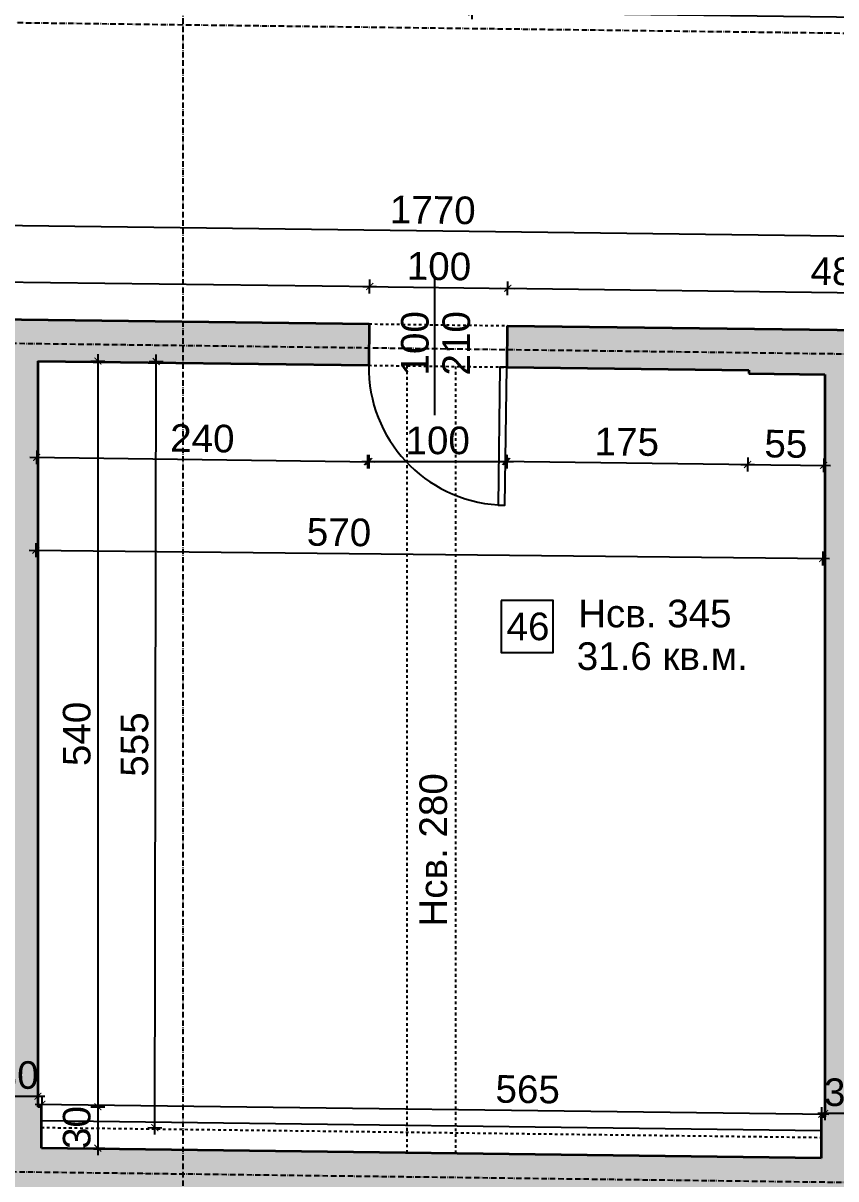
# Model space of a CAD drawing. Header units: inches. Extents: x -72385 to 39588, y -6525 to 66685.
# Drawn here: x -46551 to -45962, y 29232 to 30069 of the extents above; entities that cross this region are included whole.
import ezdxf

# ---------------------------------------------------------------- set-up
doc = ezdxf.new("R2010")
doc.units = ezdxf.units.IN
doc.header["$MEASUREMENT"] = 0
doc.linetypes.add('DashDot', pattern=[0.6, 0.4, -0.1, 0, -0.1])
doc.linetypes.add('Hidden', pattern=[0.4, 0.2, -0.2])
for name, color, linetype, lineweight in [('Врати', 251, 'Continuous', 25), ('Изгледни линии', 253, 'Continuous', 25), ('Линия на разрез', 252, 'DashDot', 25), ('Надписи Hсв', 252, 'Continuous', 25), ('Надписи врати', 252, 'Continuous', 25), ('Надписи коти външни', 252, 'Continuous', 25), ('Надписи коти вътрешни', 252, 'Continuous', 25), ('Надписи номера на пом.', 252, 'Continuous', 25), ('Надписи площ', 252, 'Continuous', 25), ('Оси', 252, 'DashDot', 25), ('Пунктир', 253, 'Hidden', 25), ('Разрезни линии', 7, 'Continuous', 35), ('Щрих стени', 254, 'Continuous', 25)]:
    doc.layers.add(name, color=color, linetype=linetype, lineweight=lineweight)
doc.styles.add('Arial Regular', font='arial.ttf')
doc.styles.get("Standard").update_dxf_attribs({"font": 'arial.ttf'})
doc.dimstyles.new('Annotative', dxfattribs={"dimscale": 0, "dimtxt": 20, "dimasz": 5, "dimexe": 5, "dimexo": 5, "dimgap": 5, "dimtad": 1, "dimdec": 0, "dimzin": 0, "dimdsep": 46, "dimtxsty": 'Standard', "dimblk": 'ARCHTICK', "dimcen": 5, "dimdle": 5, "dimadec": 0, "dimazin": 0, "dimtfac": 1, "dimtdec": 0, "dimtofl": 0, "dimtmove": 0, "dimatfit": 3, "dimldrblk": 'ARCHTICK', "dimfxl": 5, "dimfxlon": 1, "dimtolj": 1, "dimtzin": 0, "dimarcsym": 1})

# ---------------------------------------------------------------- blocks, each defined once
blk = doc.blocks.new('_ArchTick')
at = {"color": 0, "linetype": 'ByBlock', "const_width": 0.15}
blk.add_lwpolyline([(-0.5, -0.5), (0.5, 0.5)], dxfattribs=at)
blk = doc.blocks.new('*D8144')
at = {"layer": 'Defpoints', "color": 0, "ltscale": 50, "transparency": 16777216}
for p in [(-45971.93, 29278.39), (-46537.34, 29253.76), (-45972.34, 29246.57)]:
    blk.add_point(p, dxfattribs=at)
at = {"layer": 'Надписи коти вътрешни', "color": 0, "lineweight": -2, "ltscale": 50, "transparency": 16777216}
for p, q in [((-46541.93, 29285.65), (-45966.93, 29278.33)), ((-46537, 29280.59), (-46536.87, 29290.59)), ((-45972, 29273.39), (-45971.87, 29283.39))]:
    blk.add_line(p, q, dxfattribs=at)
at = {"layer": 'Надписи коти вътрешни', "color": 0, "lineweight": -2, "ltscale": 50, "transparency": 16777216, "xscale": 5, "yscale": 5, "zscale": 5}
for p, rotation in [((-46536.93, 29285.59), 179.2706286525459), ((-45971.93, 29278.39), 359.2706286525458)]:
    blk.add_blockref('_ArchTick', p, dxfattribs=dict(at, rotation=rotation))
at = {"layer": 'Надписи коти вътрешни', "color": 0, "ltscale": 50, "transparency": 16777216, "insert": (-46185.01, 29296.32), "char_height": 20, "attachment_point": 5, "rotation": 359.27063}
blk.add_mtext('\\A1;565', dxfattribs=at)
blk = doc.blocks.new('*D8143')
at = {"layer": 'Defpoints', "color": 0, "ltscale": 50, "transparency": 16777216}
for p in [(-46539.84, 29824.6), (-45969.84, 29818.55), (-45971.3, 29680.86)]:
    blk.add_point(p, dxfattribs=at)
at = {"layer": 'Надписи коти вътрешни', "color": 0, "lineweight": -2, "ltscale": 50, "transparency": 16777216}
for p, q in [((-46546.3, 29686.97), (-45966.3, 29680.81)), ((-46541.25, 29691.91), (-46541.35, 29681.91)), ((-45971.25, 29685.86), (-45971.35, 29675.86))]:
    blk.add_line(p, q, dxfattribs=at)
at = {"layer": 'Надписи коти вътрешни', "color": 0, "lineweight": -2, "ltscale": 50, "transparency": 16777216, "xscale": 5, "yscale": 5, "zscale": 5}
for p, rotation in [((-46541.3, 29686.91), 179.3917847121564), ((-45971.3, 29680.86), 359.3917847121564)]:
    blk.add_blockref('_ArchTick', p, dxfattribs=dict(at, rotation=rotation))
at = {"layer": 'Надписи коти вътрешни', "color": 0, "ltscale": 50, "transparency": 16777216, "insert": (-46321.73, 29699.8), "char_height": 20, "attachment_point": 5, "rotation": 359.39178}
blk.add_mtext('\\A1;570', dxfattribs=at)
blk = doc.blocks.new('*D4278')
at = {"layer": 'Defpoints', "color": 0, "ltscale": 50, "transparency": 16777216}
for p in [(-46539.84, 29823.84), (-46300.22, 29820.79), (-46301.11, 29751.08)]:
    blk.add_point(p, dxfattribs=at)
at = {"layer": 'Надписи коти вътрешни', "color": 0, "lineweight": -2, "ltscale": 50, "transparency": 16777216}
for p, q in [((-46545.72, 29754.19), (-46296.11, 29751.01)), ((-46540.66, 29759.13), (-46540.79, 29749.13)), ((-46301.04, 29756.08), (-46301.17, 29746.08))]:
    blk.add_line(p, q, dxfattribs=at)
at = {"layer": 'Надписи коти вътрешни', "color": 0, "lineweight": -2, "ltscale": 50, "transparency": 16777216, "xscale": 5, "yscale": 5, "zscale": 5}
for p, rotation in [((-46540.72, 29754.13), 179.2706286525375), ((-46301.11, 29751.08), 359.2706286525375)]:
    blk.add_blockref('_ArchTick', p, dxfattribs=dict(at, rotation=rotation))
at = {"layer": 'Надписи коти вътрешни', "color": 0, "ltscale": 50, "transparency": 16777216, "insert": (-46420.72, 29767.81), "char_height": 20, "attachment_point": 5, "rotation": 359.27063}
blk.add_mtext('\\A1;240', dxfattribs=at)
blk = doc.blocks.new('*D212')
at = {"layer": 'Defpoints', "color": 0, "ltscale": 50, "transparency": 16777216}
for p in [(-46200.22, 29819.51), (-46024.84, 29817.28), (-46025.71, 29748.97)]:
    blk.add_point(p, dxfattribs=at)
at = {"layer": 'Надписи коти вътрешни', "color": 0, "lineweight": -2, "ltscale": 50, "transparency": 16777216}
for p, q in [((-46201.03, 29756.2), (-46201.15, 29746.2)), ((-46025.64, 29753.97), (-46025.77, 29743.97)), ((-46206.09, 29751.27), (-46020.71, 29748.91))]:
    blk.add_line(p, q, dxfattribs=at)
at = {"layer": 'Надписи коти вътрешни', "color": 0, "lineweight": -2, "ltscale": 50, "transparency": 16777216, "xscale": 5, "yscale": 5, "zscale": 5}
for p, rotation in [((-46201.09, 29751.2), 179.2706286525367), ((-46025.71, 29748.97), 359.2706286525367)]:
    blk.add_blockref('_ArchTick', p, dxfattribs=dict(at, rotation=rotation))
at = {"layer": 'Надписи коти вътрешни', "color": 0, "ltscale": 50, "transparency": 16777216, "insert": (-46113.2, 29765.3), "char_height": 20, "attachment_point": 5, "rotation": 359.27063}
blk.add_mtext('\\A1;175', dxfattribs=at)
blk = doc.blocks.new('*D4279')
at = {"layer": 'Defpoints', "color": 0, "ltscale": 50, "transparency": 16777216}
for p in [(-46024.84, 29814.78), (-45969.84, 29814.08), (-45970.67, 29748.3)]:
    blk.add_point(p, dxfattribs=at)
at = {"layer": 'Надписи коти вътрешни', "color": 0, "lineweight": -2, "ltscale": 50, "transparency": 16777216}
for p, q in [((-46025.61, 29754), (-46025.74, 29744)), ((-45970.61, 29753.3), (-45970.74, 29743.3)), ((-46030.67, 29749.07), (-45965.68, 29748.24))]:
    blk.add_line(p, q, dxfattribs=at)
at = {"layer": 'Надписи коти вътрешни', "color": 0, "lineweight": -2, "ltscale": 50, "transparency": 16777216, "xscale": 5, "yscale": 5, "zscale": 5}
for p, rotation in [((-46025.67, 29749), 179.2706286525388), ((-45970.67, 29748.3), 359.2706286525388)]:
    blk.add_blockref('_ArchTick', p, dxfattribs=dict(at, rotation=rotation))
at = {"layer": 'Надписи коти вътрешни', "color": 0, "ltscale": 50, "transparency": 16777216, "insert": (-45997.98, 29763.82), "char_height": 20, "attachment_point": 5, "rotation": 359.27063}
blk.add_mtext('\\A1;55', dxfattribs=at)
blk = doc.blocks.new('*D213')
at = {"layer": 'Defpoints', "color": 0, "ltscale": 50, "transparency": 16777216}
for p in [(-46300.22, 29820.79), (-46200.22, 29819.51), (-46200.22, 29751.07)]:
    blk.add_point(p, dxfattribs=at)
at = {"layer": 'Надписи коти вътрешни', "color": 0, "lineweight": -2, "ltscale": 50, "transparency": 16777216}
for p, q in [((-46300.22, 29756.07), (-46300.22, 29746.07)), ((-46200.22, 29756.07), (-46200.22, 29746.07)), ((-46305.22, 29751.07), (-46195.22, 29751.07))]:
    blk.add_line(p, q, dxfattribs=at)
at = {"layer": 'Надписи коти вътрешни', "color": 0, "lineweight": -2, "ltscale": 50, "transparency": 16777216, "xscale": 5, "yscale": 5, "zscale": 5, "rotation": 180}
blk.add_blockref('_ArchTick', (-46300.22, 29751.07), dxfattribs=at)
at = {"layer": 'Надписи коти вътрешни', "color": 0, "lineweight": -2, "ltscale": 50, "transparency": 16777216, "xscale": 5, "yscale": 5, "zscale": 5}
blk.add_blockref('_ArchTick', (-46200.22, 29751.07), dxfattribs=at)
at = {"layer": 'Надписи коти вътрешни', "color": 0, "ltscale": 50, "transparency": 16777216, "insert": (-46250.22, 29766.28), "char_height": 20, "attachment_point": 5}
blk.add_mtext('\\A1;100', dxfattribs=at)
blk = doc.blocks.new('*D216')
at = {"layer": 'Defpoints', "color": 0, "ltscale": 50, "transparency": 16777216}
for p in [(-46539.84, 29823.84), (-46539.84, 29283.79), (-46496.42, 29283.79)]:
    blk.add_point(p, dxfattribs=at)
at = {"layer": 'Надписи коти вътрешни', "color": 0, "lineweight": -2, "ltscale": 50, "transparency": 16777216}
for p, q in [((-46496.42, 29828.84), (-46496.42, 29278.79)), ((-46501.42, 29823.84), (-46491.42, 29823.84)), ((-46501.42, 29283.79), (-46491.42, 29283.79))]:
    blk.add_line(p, q, dxfattribs=at)
at = {"layer": 'Надписи коти вътрешни', "color": 0, "lineweight": -2, "ltscale": 50, "transparency": 16777216, "xscale": 5, "yscale": 5, "zscale": 5}
for p, rotation in [((-46496.42, 29823.84), 90), ((-46496.42, 29283.79), 270)]:
    blk.add_blockref('_ArchTick', p, dxfattribs=dict(at, rotation=rotation))
at = {"layer": 'Надписи коти вътрешни', "color": 0, "ltscale": 50, "transparency": 16777216, "insert": (-46511.63, 29553.82), "char_height": 20, "attachment_point": 5, "rotation": 90}
blk.add_mtext('\\A1;540', dxfattribs=at)
blk = doc.blocks.new('*D217')
at = {"layer": 'Defpoints', "color": 0, "ltscale": 50, "transparency": 16777216}
for p in [(-46537.34, 29283.76), (-46537.34, 29253.76), (-46496.42, 29253.76)]:
    blk.add_point(p, dxfattribs=at)
at = {"layer": 'Надписи коти вътрешни', "color": 0, "lineweight": -2, "ltscale": 50, "transparency": 16777216}
for p, q in [((-46501.42, 29283.76), (-46491.42, 29283.76)), ((-46496.42, 29288.76), (-46496.42, 29248.76)), ((-46501.42, 29253.76), (-46491.42, 29253.76))]:
    blk.add_line(p, q, dxfattribs=at)
at = {"layer": 'Надписи коти вътрешни', "color": 0, "lineweight": -2, "ltscale": 50, "transparency": 16777216, "xscale": 5, "yscale": 5, "zscale": 5}
for p, rotation in [((-46496.42, 29283.76), 90), ((-46496.42, 29253.76), 270)]:
    blk.add_blockref('_ArchTick', p, dxfattribs=dict(at, rotation=rotation))
at = {"layer": 'Надписи коти вътрешни', "color": 0, "ltscale": 50, "transparency": 16777216, "insert": (-46511.64, 29268.76), "char_height": 20, "attachment_point": 5, "rotation": 90}
blk.add_mtext('\\A1;30', dxfattribs=at)
blk = doc.blocks.new('*D220')
at = {"layer": 'Defpoints', "color": 0, "ltscale": 50, "transparency": 16777216}
for p in [(-46536.47, 29823.7), (-46454.22, 29823.57), (-46537.34, 29268.76)]:
    blk.add_point(p, dxfattribs=at)
at = {"layer": 'Надписи коти вътрешни', "color": 0, "lineweight": -2, "ltscale": 50, "transparency": 16777216}
for p, q in [((-46455.1, 29263.63), (-46454.22, 29828.57)), ((-46459.22, 29823.58), (-46449.22, 29823.57)), ((-46460.1, 29268.64), (-46450.1, 29268.62))]:
    blk.add_line(p, q, dxfattribs=at)
at = {"layer": 'Надписи коти вътрешни', "color": 0, "lineweight": -2, "ltscale": 50, "transparency": 16777216, "xscale": 5, "yscale": 5, "zscale": 5}
for p, rotation in [((-46454.22, 29823.57), 89.9100498251052), ((-46455.1, 29268.63), 269.9100498251052)]:
    blk.add_blockref('_ArchTick', p, dxfattribs=dict(at, rotation=rotation))
at = {"layer": 'Надписи коти вътрешни', "color": 0, "ltscale": 50, "transparency": 16777216, "insert": (-46469.83, 29546.13), "char_height": 20, "attachment_point": 5, "rotation": 89.91005}
blk.add_mtext('\\A1;555', dxfattribs=at)
blk = doc.blocks.new('*D4010')
at = {"layer": 'Defpoints', "color": 0, "ltscale": 50, "transparency": 16777216}
for p in [(-46299.49, 29877.88), (-46869.84, 29858.04), (-46299.84, 29850.78)]:
    blk.add_point(p, dxfattribs=at)
at = {"layer": 'Надписи коти вътрешни', "color": 0, "lineweight": -2, "ltscale": 50, "transparency": 16777216}
for p, q in [((-46869.56, 29880.13), (-46869.43, 29890.13)), ((-46874.49, 29885.2), (-46294.49, 29877.81)), ((-46299.56, 29872.88), (-46299.43, 29882.88))]:
    blk.add_line(p, q, dxfattribs=at)
at = {"layer": 'Надписи коти вътрешни', "color": 0, "lineweight": -2, "ltscale": 50, "transparency": 16777216, "xscale": 5, "yscale": 5, "zscale": 5}
for p, rotation in [((-46869.49, 29885.13), 179.2706286525353), ((-46299.49, 29877.88), 359.2706286525353)]:
    blk.add_blockref('_ArchTick', p, dxfattribs=dict(at, rotation=rotation))
at = {"layer": 'Надписи коти вътрешни', "color": 0, "ltscale": 50, "transparency": 16777216, "insert": (-46584.3, 29896.72), "char_height": 20, "attachment_point": 5, "rotation": 359.27063}
blk.add_mtext('\\A1;570', dxfattribs=at)
blk = doc.blocks.new('*D226')
at = {"layer": 'Defpoints', "color": 0, "ltscale": 50, "transparency": 16777216}
for p in [(-46199.49, 29876.6), (-46299.84, 29850.78), (-46199.84, 29849.51)]:
    blk.add_point(p, dxfattribs=at)
at = {"layer": 'Надписи коти вътрешни', "color": 0, "lineweight": -2, "ltscale": 50, "transparency": 16777216}
for p, q in [((-46304.49, 29877.94), (-46194.49, 29876.54)), ((-46299.56, 29872.88), (-46299.43, 29882.88)), ((-46199.56, 29871.6), (-46199.43, 29881.6))]:
    blk.add_line(p, q, dxfattribs=at)
at = {"layer": 'Надписи коти вътрешни', "color": 0, "lineweight": -2, "ltscale": 50, "transparency": 16777216, "xscale": 5, "yscale": 5, "zscale": 5}
for p, rotation in [((-46299.49, 29877.88), 179.270628652538), ((-46199.49, 29876.6), 359.270628652538)]:
    blk.add_blockref('_ArchTick', p, dxfattribs=dict(at, rotation=rotation))
at = {"layer": 'Надписи коти вътрешни', "color": 0, "ltscale": 50, "transparency": 16777216, "insert": (-46249.3, 29892.45), "char_height": 20, "attachment_point": 5, "rotation": 359.27063}
blk.add_mtext('\\A1;100', dxfattribs=at)
blk = doc.blocks.new('*D4008')
at = {"layer": 'Defpoints', "color": 0, "ltscale": 50, "transparency": 16777216}
for p in [(-45714.49, 29870.43), (-46199.84, 29849.51), (-45714.84, 29843.34)]:
    blk.add_point(p, dxfattribs=at)
at = {"layer": 'Надписи коти вътрешни', "color": 0, "lineweight": -2, "ltscale": 50, "transparency": 16777216}
for p, q in [((-46199.56, 29871.6), (-46199.43, 29881.6)), ((-46204.49, 29876.67), (-45709.49, 29870.37)), ((-45714.56, 29865.43), (-45714.43, 29875.43))]:
    blk.add_line(p, q, dxfattribs=at)
at = {"layer": 'Надписи коти вътрешни', "color": 0, "lineweight": -2, "ltscale": 50, "transparency": 16777216, "xscale": 5, "yscale": 5, "zscale": 5}
for p, rotation in [((-46199.49, 29876.6), 179.2706286525393), ((-45714.49, 29870.43), 359.2706286525394)]:
    blk.add_blockref('_ArchTick', p, dxfattribs=dict(at, rotation=rotation))
at = {"layer": 'Надписи коти вътрешни', "color": 0, "ltscale": 50, "transparency": 16777216, "insert": (-45956.8, 29888.73), "char_height": 20, "attachment_point": 5, "rotation": 359.27063}
blk.add_mtext('\\A1;485', dxfattribs=at)
blk = doc.blocks.new('*D4292')
at = {"layer": 'Defpoints', "color": 0, "ltscale": 50, "transparency": 16777216}
for p in [(-47138.97, 29929.28), (-47139.84, 29861.48), (-45369.84, 29838.94)]:
    blk.add_point(p, dxfattribs=at)
at = {"layer": 'Надписи коти вътрешни', "color": 0, "lineweight": -2, "ltscale": 50, "transparency": 16777216}
for p, q in [((-45363.97, 29906.68), (-47143.97, 29929.34)), ((-47139.04, 29924.28), (-47138.91, 29934.28)), ((-45369.04, 29901.75), (-45368.91, 29911.75))]:
    blk.add_line(p, q, dxfattribs=at)
at = {"layer": 'Надписи коти вътрешни', "color": 0, "lineweight": -2, "ltscale": 50, "transparency": 16777216, "xscale": 5, "yscale": 5, "zscale": 5}
for p, rotation in [((-47138.97, 29929.28), 179.2706286525399), ((-45368.97, 29906.75), 359.2706286525399)]:
    blk.add_blockref('_ArchTick', p, dxfattribs=dict(at, rotation=rotation))
at = {"layer": 'Надписи коти вътрешни', "color": 0, "ltscale": 50, "transparency": 16777216, "insert": (-46253.78, 29933.22), "char_height": 20, "attachment_point": 5, "rotation": 359.27063}
blk.add_mtext('\\A1;1770', dxfattribs=at)
blk = doc.blocks.new('*D3999')
at = {"layer": 'Defpoints', "color": 0, "ltscale": 50, "transparency": 16777216}
for p in [(-46224.84, 30119.85), (-45704.84, 30113.23), (-45705.39, 30069.95)]:
    blk.add_point(p, dxfattribs=at)
at = {"layer": 'Надписи коти вътрешни', "color": 0, "lineweight": -2, "ltscale": 50, "transparency": 16777216}
for p, q in [((-46225.32, 30081.57), (-46225.45, 30071.57)), ((-46230.39, 30076.63), (-45700.39, 30069.89)), ((-45705.32, 30074.95), (-45705.45, 30064.95))]:
    blk.add_line(p, q, dxfattribs=at)
at = {"layer": 'Надписи коти вътрешни', "color": 0, "lineweight": -2, "ltscale": 50, "transparency": 16777216, "xscale": 5, "yscale": 5, "zscale": 5}
for p, rotation in [((-46225.39, 30076.57), 179.2706286525394), ((-45705.39, 30069.95), 359.2706286525394)]:
    blk.add_blockref('_ArchTick', p, dxfattribs=dict(at, rotation=rotation))
at = {"layer": 'Надписи коти вътрешни', "color": 0, "ltscale": 50, "transparency": 16777216, "insert": (-45965.19, 30088.47), "char_height": 20, "attachment_point": 5, "rotation": 359.27063}
blk.add_mtext('\\A1;520', dxfattribs=at)
blk = doc.blocks.new('*D5873')
at = {"layer": 'Defpoints', "color": 0, "ltscale": 50, "transparency": 16777216}
for p in [(-52317.34, 29292.34), (-40222.34, 29138.36), (-40227.84, 28705.9)]:
    blk.add_point(p, dxfattribs=at)
at = {"layer": 'Надписи коти външни', "color": 0, "lineweight": -2, "ltscale": 50, "transparency": 16777216}
for p, q in [((-52322.78, 28864.88), (-52322.91, 28854.88)), ((-52327.84, 28859.94), (-40222.84, 28705.84)), ((-40227.78, 28710.9), (-40227.91, 28700.9))]:
    blk.add_line(p, q, dxfattribs=at)
at = {"layer": 'Надписи коти външни', "color": 0, "lineweight": -2, "ltscale": 50, "transparency": 16777216, "xscale": 5, "yscale": 5, "zscale": 5}
for p, rotation in [((-52322.84, 28859.88), 179.2706286525475), ((-40227.84, 28705.9), 359.2706286525474)]:
    blk.add_blockref('_ArchTick', p, dxfattribs=dict(at, rotation=rotation))
at = {"layer": 'Надписи коти външни', "color": 0, "ltscale": 50, "transparency": 16777216, "insert": (-46275.15, 28798.1), "char_height": 20, "attachment_point": 5, "rotation": 359.27063}
blk.add_mtext('\\A1;12095', dxfattribs=at)
blk = doc.blocks.new('*D7118')
at = {"layer": 'Defpoints', "color": 0, "ltscale": 10, "transparency": 16777216}
for p in [(-46569.84, 29296.43), (-46539.84, 29296.45), (-46539.83, 29291.41)]:
    blk.add_point(p, dxfattribs=at)
at = {"layer": 'Надписи коти вътрешни', "color": 0, "lineweight": -2, "ltscale": 10, "transparency": 16777216}
for p, q in [((-46574.83, 29291.38), (-46534.83, 29291.42)), ((-46569.83, 29291.43), (-46569.83, 29286.39)), ((-46539.83, 29291.45), (-46539.83, 29286.41))]:
    blk.add_line(p, q, dxfattribs=at)
at = {"layer": 'Надписи коти вътрешни', "color": 0, "lineweight": -2, "ltscale": 10, "transparency": 16777216, "xscale": 5, "yscale": 5, "zscale": 5}
for p, rotation in [((-46569.83, 29291.39), 180.0477073747625), ((-46539.83, 29291.41), 0.04770737476249486)]:
    blk.add_blockref('_ArchTick', p, dxfattribs=dict(at, rotation=rotation))
at = {"layer": 'Надписи коти вътрешни', "color": 0, "ltscale": 10, "transparency": 16777216, "insert": (-46554.85, 29306.62), "char_height": 20, "attachment_point": 5, "rotation": 0.04771}
blk.add_mtext('\\A1;30', dxfattribs=at)
blk = doc.blocks.new('*D7119')
at = {"layer": 'Defpoints', "color": 0, "ltscale": 10, "transparency": 16777216}
for p in [(-45969.84, 29289.13), (-45939.84, 29289.13), (-45969.84, 29278.95)]:
    blk.add_point(p, dxfattribs=at)
at = {"layer": 'Надписи коти вътрешни', "color": 0, "lineweight": -2, "ltscale": 10, "transparency": 16777216}
for p, q in [((-45969.84, 29283.95), (-45969.84, 29273.95)), ((-45939.84, 29283.95), (-45939.84, 29273.95)), ((-45934.84, 29278.95), (-45974.84, 29278.95))]:
    blk.add_line(p, q, dxfattribs=at)
at = {"layer": 'Надписи коти вътрешни', "color": 0, "lineweight": -2, "ltscale": 10, "transparency": 16777216, "xscale": 5, "yscale": 5, "zscale": 5, "rotation": 180}
blk.add_blockref('_ArchTick', (-45969.84, 29278.95), dxfattribs=at)
at = {"layer": 'Надписи коти вътрешни', "color": 0, "lineweight": -2, "ltscale": 10, "transparency": 16777216, "xscale": 5, "yscale": 5, "zscale": 5}
blk.add_blockref('_ArchTick', (-45939.84, 29278.95), dxfattribs=at)
at = {"layer": 'Надписи коти вътрешни', "color": 0, "ltscale": 10, "transparency": 16777216, "insert": (-45954.84, 29294.16), "char_height": 20, "attachment_point": 5}
blk.add_mtext('\\A1;30', dxfattribs=at)

msp = doc.modelspace()

# ---------------------------------------------------------------- hatches: boundary and pattern name
at = {"layer": 'Щрих стени', "ltscale": 10}
h = msp.add_hatch(color=256, dxfattribs=at)
h.dxf.hatch_style = 1
h.paths.add_polyline_path([(-48629.84, 29910.45), (-48741.97, 29911.88), (-48742.35, 29881.88), (-48630.22, 29880.45)])
h.paths.add_polyline_path([(-48351.96, 29906.91), (-48469.84, 29908.41), (-48470.22, 29878.41), (-48417.34, 29877.74), (-48417.34, 29812.74), (-48399.84, 29812.51), (-48399.84, 29307.47), (-48402.34, 29307.51), (-48402.34, 29277.5), (-48434.84, 29277.92), (-48435.28, 29242.92), (-48335.28, 29241.65), (-48334.84, 29276.64), (-48367.34, 29277.06), (-48367.34, 29307.06), (-48369.84, 29307.09), (-48369.84, 29812.13), (-48352.34, 29811.91), (-48352.34, 29876.91)])
h.paths.add_polyline_path([(-48634.84, 29280.46), (-48734.84, 29281.74), (-48735.28, 29246.74), (-48635.28, 29245.47)])
h.paths.add_polyline_path([(-48034.84, 29272.82), (-48134.84, 29274.1), (-48135.28, 29239.1), (-48035.28, 29237.83)])
h.paths.add_polyline_path([(-47734.84, 29269.01), (-47767.34, 29269.42), (-47767.34, 29299.42), (-47769.84, 29299.45), (-47769.84, 29804.49), (-47752.34, 29804.27), (-47752.34, 29869.28), (-47751.96, 29899.27), (-47869.84, 29900.77), (-47870.22, 29870.78), (-47817.34, 29870.1), (-47817.34, 29805.1), (-47799.84, 29804.88), (-47799.84, 29299.84), (-47802.34, 29299.87), (-47802.34, 29269.86), (-47834.84, 29270.28), (-47835.28, 29235.28), (-47735.28, 29234.01)])
h.paths.add_polyline_path([(-48029.84, 29902.81), (-48141.97, 29904.24), (-48142.35, 29874.24), (-48030.22, 29872.81)])
h.paths.add_polyline_path([(-47409.84, 29894.92), (-47541.97, 29896.6), (-47542.35, 29866.6), (-47410.22, 29864.92)])
h.paths.add_polyline_path([(-47434.84, 29265.19), (-47534.84, 29266.46), (-47535.28, 29231.46), (-47435.28, 29230.19)])
h.paths.add_polyline_path([(-47104.84, 29260.99), (-47137.34, 29261.4), (-47137.34, 29291.4), (-47139.84, 29291.43), (-47139.84, 29831.48), (-46970.22, 29829.32), (-46969.84, 29859.31), (-47139.84, 29861.48), (-47139.84, 29877.29), (-47149.84, 29877.29), (-47149.84, 29861.61), (-47169.84, 29861.86), (-47169.84, 29891.86), (-47249.84, 29892.88), (-47250.22, 29862.88), (-47202.34, 29862.27), (-47202.34, 29832.27), (-47169.84, 29831.86), (-47169.84, 29291.82), (-47202.34, 29292.23), (-47202.34, 29262.23), (-47234.84, 29262.64), (-47235.28, 29227.64), (-47105.28, 29225.99)])
h.paths.add_polyline_path([(-46299.84, 29850.78), (-46869.84, 29858.04), (-46870.22, 29828.04), (-46599.84, 29824.6), (-46599.84, 29789.6), (-46569.84, 29789.22), (-46569.84, 29284.18), (-46572.34, 29284.21), (-46572.34, 29254.21), (-46604.84, 29254.62), (-46605.28, 29219.62), (-45905.28, 29210.71), (-45904.84, 29245.71), (-45937.34, 29246.12), (-45937.34, 29276.12), (-45939.84, 29276.16), (-45939.84, 29813.7), (-45864.84, 29812.74), (-45864.84, 29815.24), (-45715.22, 29813.34), (-45714.84, 29843.34), (-46199.84, 29849.51), (-46200.22, 29819.51), (-46024.84, 29817.28), (-46024.84, 29814.78), (-45969.84, 29814.08), (-45969.84, 29276.54), (-45972.34, 29276.57), (-45972.34, 29246.57), (-46537.34, 29253.76), (-46537.34, 29283.76), (-46539.84, 29283.79), (-46539.84, 29823.84), (-46300.22, 29820.79)])
h.paths.add_polyline_path([(-46804.84, 29257.17), (-46837.34, 29257.58), (-46837.34, 29277.58), (-46872.34, 29278.03), (-46872.34, 29258.03), (-46904.84, 29258.44), (-46905.28, 29223.44), (-46805.28, 29222.17)])
h.paths.add_polyline_path([(-45604.84, 29241.89), (-45637.34, 29242.3), (-45637.34, 29262.3), (-45672.34, 29262.75), (-45672.34, 29242.75), (-45704.84, 29243.16), (-45705.28, 29208.17), (-45605.28, 29206.89)])
h.paths.add_polyline_path([(-45304.84, 29238.07), (-45337.34, 29238.48), (-45337.34, 29268.49), (-45339.84, 29268.52), (-45339.84, 29458.53), (-45369.84, 29458.53), (-45369.84, 29268.9), (-45372.34, 29268.93), (-45372.34, 29238.93), (-45404.84, 29239.34), (-45405.28, 29204.35), (-45305.28, 29203.07)])
h.paths.add_polyline_path([(-45319.84, 29838.31), (-45339.84, 29838.56), (-45339.84, 29893.95), (-45369.84, 29893.95), (-45369.84, 29838.94), (-45614.84, 29842.06), (-45615.22, 29812.07), (-45369.84, 29808.94), (-45369.84, 29558.54), (-45339.84, 29558.54), (-45339.84, 29808.56), (-45319.84, 29808.31)])
h.paths.add_polyline_path([(-45339.84, 30164.51), (-45369.84, 30164.51), (-45369.84, 30138.97), (-45604.46, 30141.96), (-45604.84, 30111.96), (-45369.84, 30108.97), (-45369.84, 30053.96), (-45339.84, 30053.96)])
h.paths.add_polyline_path([(-45704.46, 30143.23), (-45939.84, 30146.23), (-45939.84, 30416.25), (-45914.84, 30415.93), (-45914.84, 30490.94), (-45939.84, 30491.25), (-45939.84, 30631.27), (-45899.84, 30630.76), (-45899.84, 30840.77), (-45939.84, 30841.28), (-45939.84, 30981.29), (-45937.34, 30981.26), (-45937.34, 31011.27), (-45924.84, 31011.11), (-45924.39, 31046.1), (-45937.34, 31046.27), (-45937.34, 31066.27), (-45972.34, 31066.72), (-45972.34, 31046.71), (-46129.84, 31048.72), (-46129.84, 31068.72), (-46159.84, 31069.1), (-46159.84, 31049.1), (-46349.84, 31051.52), (-46349.84, 31071.52), (-46379.84, 31071.9), (-46379.84, 31051.9), (-46537.34, 31053.91), (-46537.34, 31073.91), (-46572.34, 31074.35), (-46572.34, 31054.35), (-46604.39, 31054.76), (-46604.84, 31019.76), (-46572.34, 31019.35), (-46572.34, 31004.35), (-45969.84, 30996.68), (-45969.84, 30444.13), (-46129.84, 30446.17), (-46129.84, 30841.2), (-46619.46, 30847.43), (-46619.84, 30817.44), (-46569.84, 30816.8), (-46569.84, 30526.78), (-46579.84, 30526.9), (-46579.84, 30486.9), (-46604.84, 30487.22), (-46604.84, 30467.22), (-46839.84, 30470.21), (-46839.84, 30820.24), (-46779.84, 30819.47), (-46779.46, 30849.47), (-46869.84, 30850.62), (-46869.84, 30470.59), (-46954.84, 30471.67), (-46954.84, 30309.16), (-46924.84, 30309.16), (-46924.84, 30441.29), (-46569.84, 30436.77), (-46569.84, 30154.25), (-46799.46, 30157.17), (-46799.84, 30127.17), (-46504.84, 30123.42), (-46504.46, 30153.41), (-46539.84, 30153.86), (-46539.84, 30816.42), (-46379.84, 30814.38), (-46379.84, 30151.83), (-46404.46, 30152.14), (-46404.84, 30122.14), (-46324.84, 30121.12), (-46324.46, 30151.12), (-46349.84, 30151.45), (-46349.84, 30418.97), (-45969.84, 30414.13), (-45969.84, 30146.61), (-46224.46, 30149.85), (-46224.84, 30119.85), (-45704.84, 30113.23)])
h.paths.add_polyline_path([(-46159.84, 30446.55), (-46349.84, 30448.97), (-46349.84, 30814), (-46159.84, 30811.58)], flags=16)

# ---------------------------------------------------------------- linework, layer by layer
at = {"layer": 'Врати', "ltscale": 50}
msp.add_lwpolyline([(-46200.22, 29819.51), (-46205.22, 29819.58), (-46206.49, 29719.59), (-46201.49, 29719.52)], close=True, dxfattribs=at)
msp.add_arc((-46200.22, 29819.51), 100, 179.27063, 266.40464, dxfattribs=at)
at = {"layer": 'Изгледни линии', "ltscale": 50}
msp.add_line((-46537.34, 29273.76), (-45972.34, 29266.57), dxfattribs=at)
at = {"layer": 'Линия на разрез', "ltscale": 10}
msp.add_line((-46434.8, 31231.25), (-46434.8, 29070.73), dxfattribs=at)
msp.add_lwpolyline([(-52477.21, 30144.44), (-41314.83, 30002.34), (-41314.83, 29502.3), (-40057.72, 29486.3), (-40057.09, 29536.29)], dxfattribs=at)
at = {"layer": 'Надписи врати', "ltscale": 50}
msp.add_line((-46252.28, 29784.76), (-46252.28, 29884.76), dxfattribs=at)
at = {"layer": 'Надписи номера на пом.', "ltscale": 50}
msp.add_lwpolyline([(-46204.18, 29650.37), (-46204.18, 29612.87), (-46166.68, 29612.87), (-46166.68, 29650.37)], close=True, dxfattribs=at)
at = {"layer": 'Оси', "ltscale": 10}
msp.add_line((-39839.84, 29151), (-52799.84, 29315.98), dxfattribs=at)
msp.add_lwpolyline([(-39839.84, 29751.04), (-51384.84, 29898.02), (-51384.84, 30028.03), (-52799.84, 30046.04)], dxfattribs=at)
at = {"layer": 'Пунктир', "ltscale": 10}
for p, q in [((-46299.84, 29850.78), (-46199.84, 29849.51)), ((-46300.22, 29820.79), (-46200.22, 29819.51)), ((-46272.34, 29250.39), (-46272.34, 29820.43)), ((-46237.34, 29819.99), (-46237.34, 29249.94)), ((-46537.34, 29268.76), (-45972.34, 29261.57))]:
    msp.add_line(p, q, dxfattribs=at)
at = {"layer": 'Разрезни линии', "ltscale": 50}
for p, q in [((-46869.84, 29858.04), (-46299.84, 29850.78)), ((-46299.84, 29850.78), (-46300.22, 29820.79)), ((-46199.84, 29849.51), (-46200.22, 29819.51)), ((-46199.84, 29849.51), (-45714.84, 29843.34)), ((-46539.84, 29823.84), (-46539.84, 29283.79)), ((-46539.84, 29823.84), (-46300.22, 29820.79)), ((-46200.22, 29819.51), (-46024.84, 29817.28)), ((-46024.84, 29817.28), (-46024.84, 29814.78)), ((-46024.84, 29814.78), (-45969.84, 29814.08)), ((-45969.84, 29814.08), (-45969.84, 29276.54)), ((-46537.34, 29283.76), (-46539.84, 29283.79)), ((-46537.34, 29253.76), (-46537.34, 29283.76)), ((-45969.84, 29276.54), (-45972.34, 29276.57)), ((-45972.34, 29276.57), (-45972.34, 29246.57)), ((-45972.34, 29246.57), (-46537.34, 29253.76))]:
    msp.add_line(p, q, dxfattribs=at)

# ---------------------------------------------------------------- texts
at = {"layer": 'Надписи Hсв', "ltscale": 100, "insert": (-46148.49, 29651.03), "char_height": 20, "width": 180.4891, "attachment_point": 1, "style": 'Arial Regular'}
msp.add_mtext('Hсв. 345', dxfattribs=at)
at = {"layer": 'Надписи Hсв', "ltscale": 100, "insert": (-46263.46, 29414.25), "char_height": 20, "width": 180.4891, "attachment_point": 1, "rotation": 90, "style": 'Arial Regular'}
msp.add_mtext('Hсв. 280', dxfattribs=at)
at = {"layer": 'Надписи врати', "ltscale": 100, "char_height": 20, "width": 180.4891, "attachment_point": 1, "rotation": 90, "style": 'Arial Regular'}
for s, insert in [('100', (-46276.8, 29813.43)), ('210', (-46246.8, 29813.43))]:
    msp.add_mtext(s, dxfattribs=dict(at, insert=insert))
at = {"layer": 'Надписи номера на пом.', "ltscale": 100, "insert": (-46275.04, 29641.69), "char_height": 20, "width": 180.4891, "attachment_point": 1, "style": 'Arial Regular'}
msp.add_mtext('\\pxqc;46', dxfattribs=at)
at = {"layer": 'Надписи площ', "ltscale": 100, "insert": (-46149.47, 29620.17), "char_height": 20, "width": 180.4891, "attachment_point": 1, "style": 'Arial Regular'}
msp.add_mtext('31.6 кв.м.', dxfattribs=at)

# ---------------------------------------------------------------- dimensions: what is measured, and where the dimension line sits
at = {"layer": 'Надписи коти външни', "ltscale": 50}
dim = msp.add_aligned_dim(p1=(-52317.34, 29292.34), p2=(-40222.34, 29138.36), distance=-432.5, text='12095', dimstyle='Annotative', override={"dimscale": 0, "dimtix": 0, "dimtofl": 0, "dimtmove": 0, "dimatfit": 3}, dxfattribs=at)
dim.commit()
dim.dimension.update_dxf_attribs({"geometry": '*D5873', "text_midpoint": (-46275.15, 28798.1)})
at = {"layer": 'Надписи коти вътрешни', "ltscale": 50}
for p1, p2, distance, picture, middle in [((-46224.84, 30119.85), (-45704.84, 30113.23), -43.29, '*D3999', (-45965.19, 30088.47)), ((-45369.84, 29838.94), (-47139.84, 29861.48), -67.81, '*D4292', (-46253.78, 29933.22)), ((-46869.84, 29858.04), (-46299.84, 29850.78), 27.09, '*D4010', (-46584.3, 29896.72)), ((-46299.84, 29850.78), (-46199.84, 29849.51), 27.09, '*D226', (-46249.3, 29892.45)), ((-46199.84, 29849.51), (-45714.84, 29843.34), 27.09, '*D4008', (-45956.8, 29888.73)), ((-46537.34, 29268.76), (-46536.47, 29823.7), -82.24, '*D220', (-46469.83, 29546.13)), ((-46539.84, 29823.84), (-46300.22, 29820.79), -69.72, '*D4278', (-46420.72, 29767.81)), ((-46200.22, 29819.51), (-46024.84, 29817.28), -68.32, '*D212', (-46113.2, 29765.3)), ((-46024.84, 29814.78), (-45969.84, 29814.08), -65.78, '*D4279', (-45997.98, 29763.82))]:
    dim = msp.add_aligned_dim(p1=p1, p2=p2, distance=distance, dimstyle='Annotative', override={"dimscale": 0, "dimtix": 0, "dimtofl": 0, "dimtmove": 0, "dimatfit": 3}, dxfattribs=at)
    dim.commit()
    dim.dimension.update_dxf_attribs({"geometry": picture, "text_midpoint": middle})
dim = msp.add_linear_dim(base=(-46496.42, 29283.79), p1=(-46539.84, 29823.84), p2=(-46539.84, 29283.79), angle=90, dimstyle='Annotative', override={"dimscale": 0, "dimtix": 0, "dimtofl": 0, "dimtmove": 0, "dimatfit": 3}, dxfattribs=at)
dim.commit()
dim.dimension.update_dxf_attribs({"geometry": '*D216', "text_midpoint": (-46511.63, 29553.82)})
for base, p1, p2, angle, picture, middle in [((-45971.3, 29680.86), (-46539.84, 29824.6), (-45969.84, 29818.55), 359.39178, '*D8143', (-46321.89, 29684.58)), ((-45971.93, 29278.39), (-46537.34, 29253.76), (-45972.34, 29246.57), 359.27063, '*D8144', (-46185.2, 29281.11)), ((-46496.42, 29253.76), (-46537.34, 29283.76), (-46537.34, 29253.76), 270, '*D217', (-46496.42, 29268.76))]:
    dim = msp.add_linear_dim(base=base, p1=p1, p2=p2, angle=angle, dimstyle='Annotative', override={"dimscale": 0, "dimtix": 0, "dimtofl": 0, "dimtmove": 0, "dimatfit": 3}, dxfattribs=at)
    dim.commit()
    dim.dimension.update_dxf_attribs({"geometry": picture, "text_midpoint": middle, "dimtype": 129})
dim = msp.add_linear_dim(base=(-46200.22, 29751.07), p1=(-46300.22, 29820.79), p2=(-46200.22, 29819.51), dimstyle='Annotative', override={"dimscale": 0, "dimtix": 0, "dimtofl": 0, "dimtmove": 0, "dimatfit": 3}, dxfattribs=at)
dim.commit()
dim.dimension.update_dxf_attribs({"geometry": '*D213', "text_midpoint": (-46250.22, 29766.28)})
at = {"layer": 'Надписи коти вътрешни', "ltscale": 10}
for base, p1, p2, angle, picture, middle in [((-46539.83, 29291.41), (-46569.84, 29296.43), (-46539.84, 29296.45), 0.04771, '*D7118', (-46554.83, 29291.4)), ((-45969.84, 29278.95), (-45939.84, 29289.13), (-45969.84, 29289.13), 180, '*D7119', (-45954.84, 29278.95))]:
    dim = msp.add_linear_dim(base=base, p1=p1, p2=p2, angle=angle, dimstyle='Annotative', override={"dimscale": 0, "dimtix": 0, "dimtofl": 0, "dimtmove": 0, "dimatfit": 3}, dxfattribs=at)
    dim.commit()
    dim.dimension.update_dxf_attribs({"geometry": picture, "text_midpoint": middle, "dimtype": 129})

doc.saveas('drawing.dxf')
